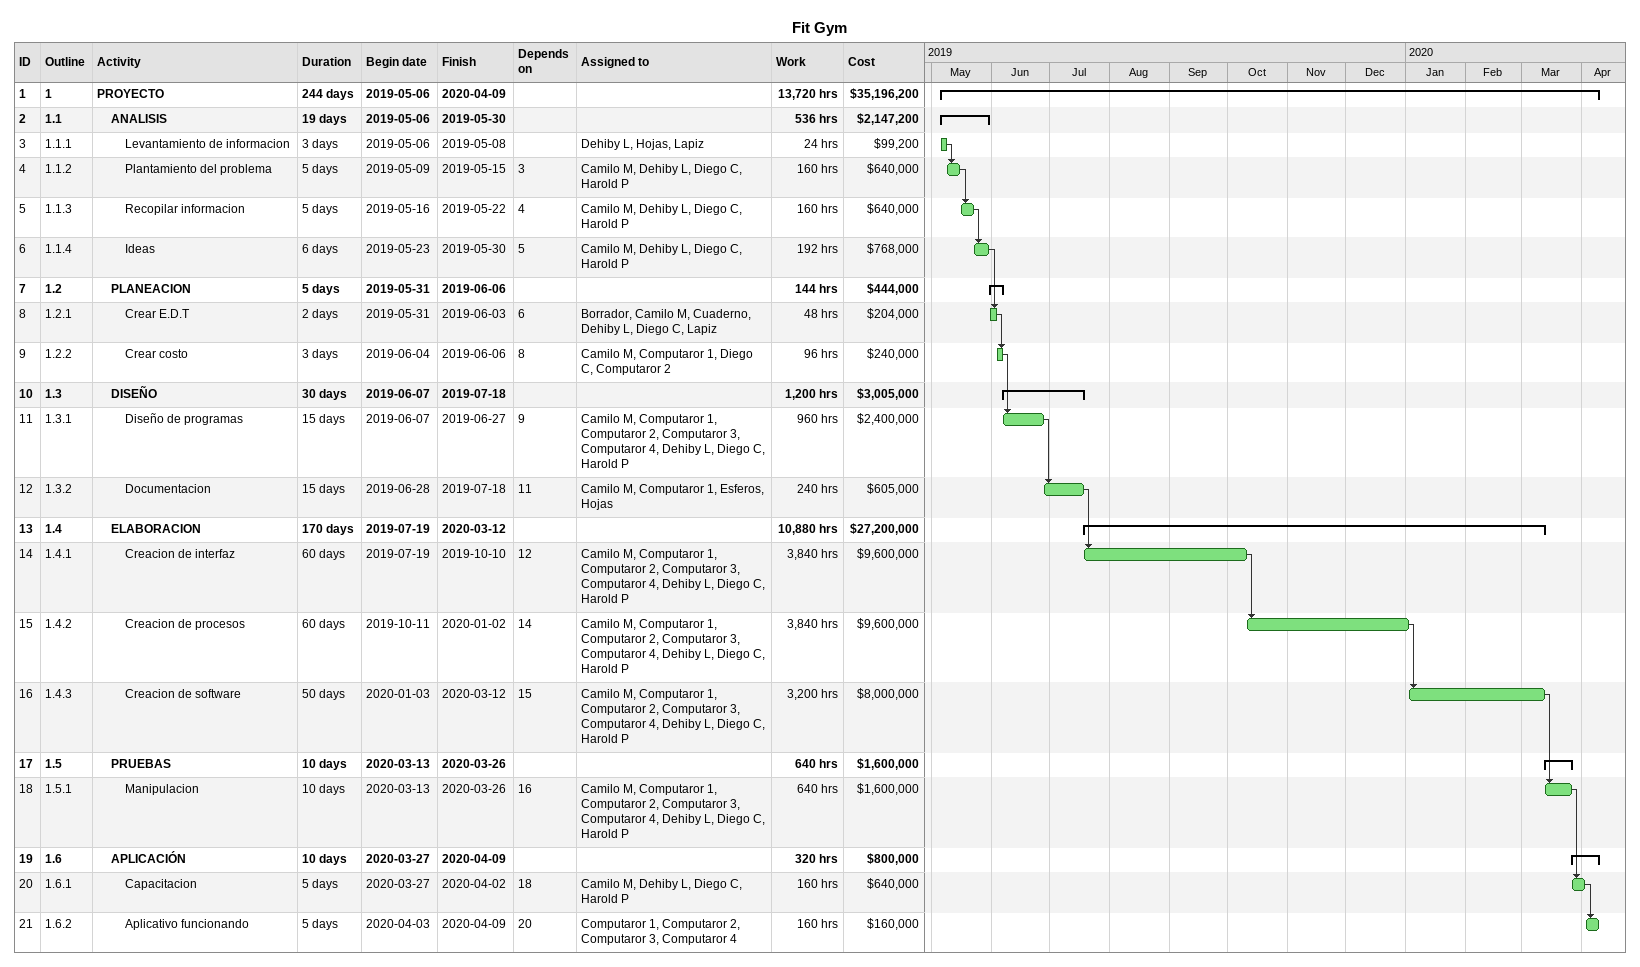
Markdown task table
Fit Gym

| ID | WBS | Task | Duration | Start | Finish | Predecessors | Resources | Work (h) | Cost ($) |
|---|---|---|---|---|---|---|---|---|---|
| 1 | 1 | **PROYECTO** | 244d | 2019-05-06 | 2020-04-09 |  |  | 13720 | 35196200 |
| 2 | 1.1 | **ANALISIS** | 19d | 2019-05-06 | 2019-05-30 |  |  | 536 | 2147200 |
| 3 | 1.1.1 | Levantamiento de informacion | 3d | 2019-05-06 | 2019-05-08 |  | Dehiby L, Hojas, Lapiz | 24 | 99200 |
| 4 | 1.1.2 | Plantamiento del problema | 5d | 2019-05-09 | 2019-05-15 | 3 | Camilo M, Dehiby L, Diego C, Harold P | 160 | 640000 |
| 5 | 1.1.3 | Recopilar informacion | 5d | 2019-05-16 | 2019-05-22 | 4 | Camilo M, Dehiby L, Diego C, Harold P | 160 | 640000 |
| 6 | 1.1.4 | Ideas | 6d | 2019-05-23 | 2019-05-30 | 5 | Camilo M, Dehiby L, Diego C, Harold P | 192 | 768000 |
| 7 | 1.2 | **PLANEACION** | 5d | 2019-05-31 | 2019-06-06 |  |  | 144 | 444000 |
| 8 | 1.2.1 | Crear E.D.T | 2d | 2019-05-31 | 2019-06-03 | 6 | Borrador, Camilo M, Cuaderno, Dehiby L, Diego C, Lapiz | 48 | 204000 |
| 9 | 1.2.2 | Crear costo | 3d | 2019-06-04 | 2019-06-06 | 8 | Camilo M, Computaror 1, Diego C, Computaror 2 | 96 | 240000 |
| 10 | 1.3 | **DISEÑO** | 30d | 2019-06-07 | 2019-07-18 |  |  | 1200 | 3005000 |
| 11 | 1.3.1 | Diseño de programas | 15d | 2019-06-07 | 2019-06-27 | 9 | Camilo M, Computaror 1, Computaror 2, Computaror 3, Computaror 4, Dehiby L, Diego C, Harold P | 960 | 2400000 |
| 12 | 1.3.2 | Documentacion | 15d | 2019-06-28 | 2019-07-18 | 11 | Camilo M, Computaror 1, Esferos, Hojas | 240 | 605000 |
| 13 | 1.4 | **ELABORACION** | 170d | 2019-07-19 | 2020-03-12 |  |  | 10880 | 27200000 |
| 14 | 1.4.1 | Creacion de interfaz | 60d | 2019-07-19 | 2019-10-10 | 12 | Camilo M, Computaror 1, Computaror 2, Computaror 3, Computaror 4, Dehiby L, Diego C, Harold P | 3840 | 9600000 |
| 15 | 1.4.2 | Creacion de procesos | 60d | 2019-10-11 | 2020-01-02 | 14 | Camilo M, Computaror 1, Computaror 2, Computaror 3, Computaror 4, Dehiby L, Diego C, Harold P | 3840 | 9600000 |
| 16 | 1.4.3 | Creacion de software | 50d | 2020-01-03 | 2020-03-12 | 15 | Camilo M, Computaror 1, Computaror 2, Computaror 3, Computaror 4, Dehiby L, Diego C, Harold P | 3200 | 8000000 |
| 17 | 1.5 | **PRUEBAS** | 10d | 2020-03-13 | 2020-03-26 |  |  | 640 | 1600000 |
| 18 | 1.5.1 | Manipulacion | 10d | 2020-03-13 | 2020-03-26 | 16 | Camilo M, Computaror 1, Computaror 2, Computaror 3, Computaror 4, Dehiby L, Diego C, Harold P | 640 | 1600000 |
| 19 | 1.6 | **APLICACIÓN** | 10d | 2020-03-27 | 2020-04-09 |  |  | 320 | 800000 |
| 20 | 1.6.1 | Capacitacion | 5d | 2020-03-27 | 2020-04-02 | 18 | Camilo M, Dehiby L, Diego C, Harold P | 160 | 640000 |
| 21 | 1.6.2 | Aplicativo funcionando | 5d | 2020-04-03 | 2020-04-09 | 20 | Computaror 1, Computaror 2, Computaror 3, Computaror 4 | 160 | 160000 |
